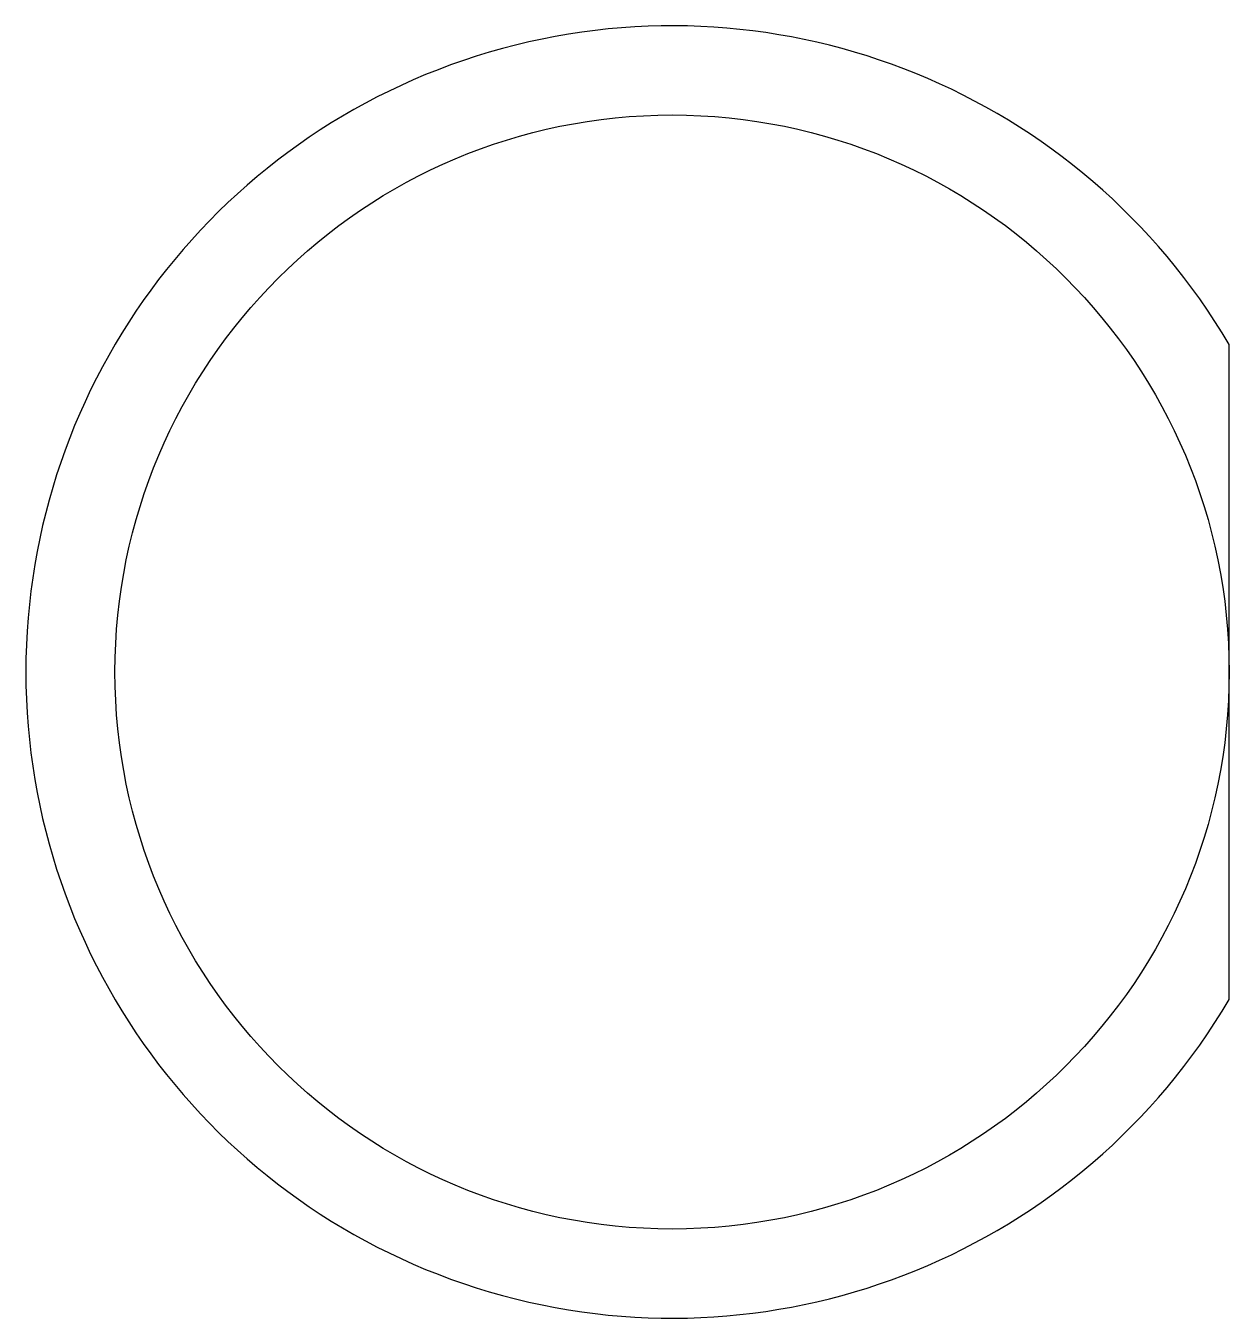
# Model space of a CAD drawing. Header units: millimetres. Extents: x -2.9 to 2.5, y -2.9 to 2.9.
import ezdxf

# ---------------------------------------------------------------- set-up
doc = ezdxf.new("R2010")
doc.units = ezdxf.units.MM
doc.header["$MEASUREMENT"] = 0
doc.layers.add('Default', color=178, linetype='Continuous', true_color=0x000000)

msp = doc.modelspace()

# ---------------------------------------------------------------- linework, layer by layer
at = {"layer": 'Default'}
msp.add_line((2.5, -1.4697), (2.5, 1.4697), dxfattribs=at)
msp.add_circle((0, 0), 2.5, dxfattribs=at)
msp.add_arc((0, 0), 2.9, 30.45031, 329.54969, dxfattribs=at)

doc.saveas('drawing.dxf')
